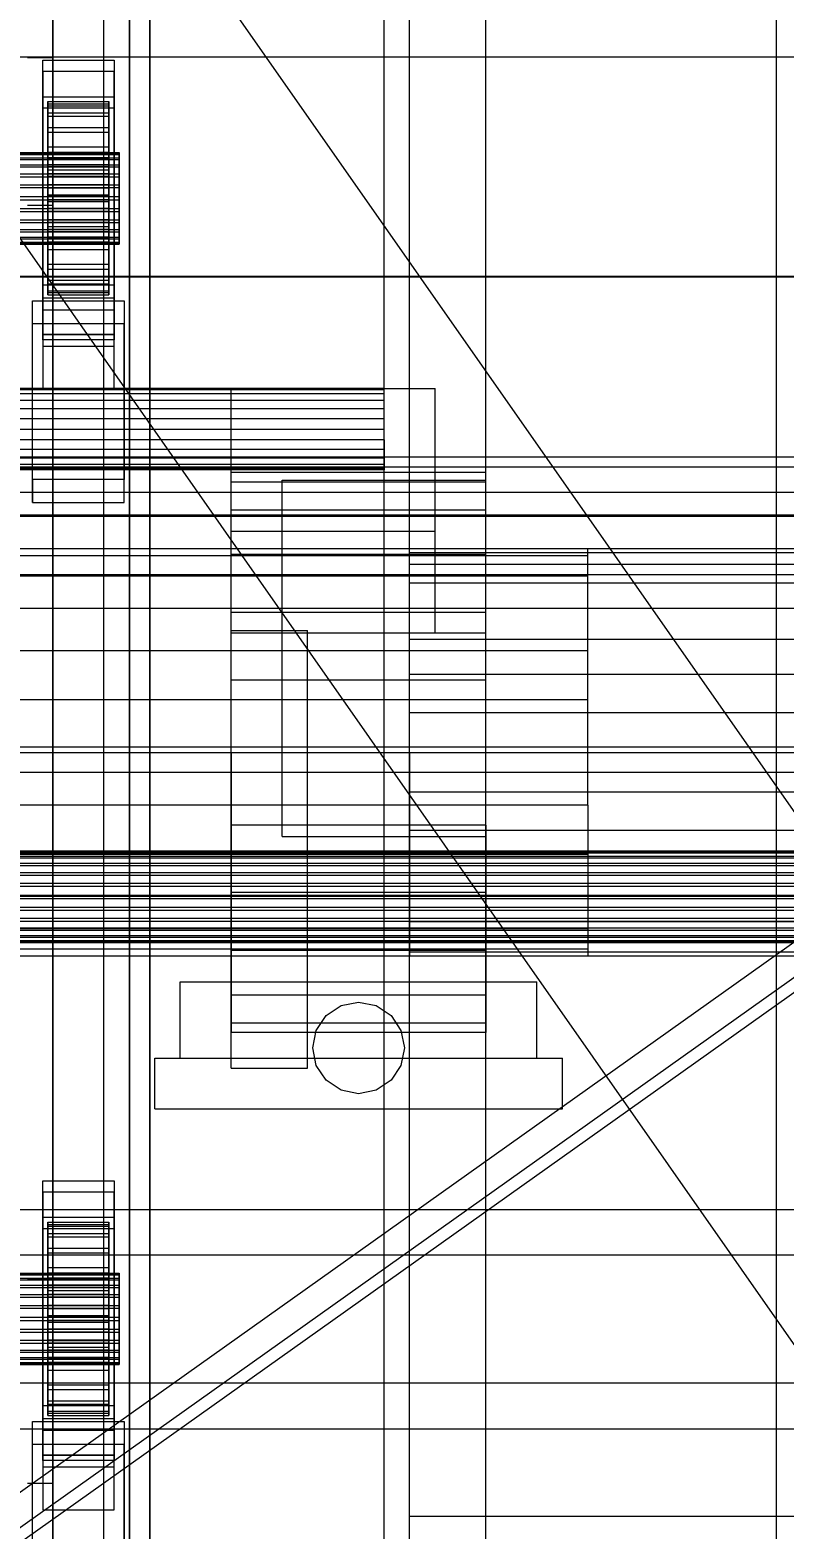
# Model space of a CAD drawing. Header units: millimetres. Extents: x -1970 to 59977, y -50268 to 6837.
# Drawn here: x 1250.5 to 1398.5, y -33946 to -33651.6 of the extents above; entities that cross this region are included whole.
import ezdxf

# ---------------------------------------------------------------- set-up
doc = ezdxf.new("R2010")
doc.units = ezdxf.units.MM
for name, color, linetype, lineweight in [('COTAS_O', 1, 'Continuous', 0), ('frontal_C03', 7, 'Continuous', 0), ('frontal_secador', 7, 'Continuous', 0), ('frontal_tolva', 7, 'Continuous', 0)]:
    doc.layers.add(name, color=color, linetype=linetype, lineweight=lineweight)
doc.dimstyles.new('R19_100', dxfattribs={"dimtxt": 250, "dimasz": 150, "dimexe": 150, "dimexo": 80, "dimgap": 100, "dimtad": 1, "dimtih": 1, "dimtoh": 1, "dimdsep": 46, "dimcen": 0.09, "dimadec": 0, "dimazin": 0, "dimtfac": 1, "dimtdec": 4, "dimtofl": 0, "dimtmove": 0, "dimatfit": 3, "dimfxl": 1, "dimtolj": 1, "dimtzin": 0, "dimarcsym": 0})

# ---------------------------------------------------------------- blocks, each defined once
blk = doc.blocks.new('*D39')
at = {"layer": 'COTAS_O', "color": 0, "lineweight": -2, "transparency": 16777216}
for p, q in [((-1725, -34320), (-1725, -33550)), ((1725, -34320), (1725, -33550)), ((-1575, -33700), (1575, -33700))]:
    blk.add_line(p, q, dxfattribs=at)
at = {"layer": 'COTAS_O', "color": 0, "transparency": 16777216}
for points in [[(-1575, -33675), (-1575, -33725), (-1725, -33700)], [(1575, -33675), (1575, -33725), (1725, -33700)]]:
    blk.add_solid(points, dxfattribs=at)
at = {"layer": 'Defpoints', "color": 0, "transparency": 16777216}
for p in [(1725, -33700), (-1725, -34400), (1725, -34400)]:
    blk.add_point(p, dxfattribs=at)

msp = doc.modelspace()

# ---------------------------------------------------------------- linework, layer by layer
at = {"layer": 'frontal_C03'}
for p, q in [((1270, -32314.944), (1270, -34875.113)), ((1274, -34875.113), (1274, -32314.944)), ((1270, -32318.841), (1270, -34879.011)), ((1270, -35001.792), (1270, -32441.623)), ((1274, -32441.623), (1274, -35001.792)), ((-1500, -33656.859), (1500, -33656.859)), ((1253, -33659.744), (1253, -33657.498)), ((1253, -33657.498), (1267, -33657.498)), ((1253, -33704.272), (1253, -33657.498)), ((1267, -33657.498), (1267, -33659.744)), ((1267, -33657.498), (1267, -33704.272)), ((1267, -33659.744), (1253, -33659.744)), ((1253, -33659.744), (1253, -33706.518)), ((1267, -33706.518), (1267, -33659.744)), ((1253, -33666.93), (1253, -33664.685)), ((1253, -33664.685), (1267, -33664.685)), ((1253, -33711.459), (1253, -33664.685)), ((1267, -33666.93), (1253, -33666.93)), ((1253, -33666.93), (1253, -33713.704)), ((1254, -33675.632), (1254, -33665.639)), ((1254, -33665.639), (1254, -33666.459)), ((1254, -33665.639), (1266, -33665.639)), ((1254, -33666.112), (1254, -33665.639)), ((1254, -33675.857), (1254, -33666.112)), ((1254, -33666.112), (1266, -33666.112)), ((1254, -33667.847), (1254, -33666.112)), ((1254, -33676.021), (1254, -33666.459)), ((1254, -33666.459), (1254, -33668.518)), ((1254, -33666.459), (1266, -33666.459)), ((1266, -33666.459), (1266, -33665.639)), ((1266, -33665.639), (1266, -33675.632)), ((1266, -33665.639), (1266, -33666.112)), ((1266, -33666.112), (1266, -33675.857)), ((1266, -33666.112), (1266, -33667.847)), ((1266, -33668.518), (1266, -33666.459)), ((1266, -33666.459), (1266, -33676.021)), ((1267, -33664.685), (1267, -33666.93)), ((1267, -33664.685), (1267, -33711.459)), ((1267, -33713.704), (1267, -33666.93)), ((1254, -33676.679), (1254, -33667.847)), ((1254, -33667.847), (1266, -33667.847)), ((1254, -33670.726), (1254, -33667.847)), ((1254, -33676.996), (1254, -33668.518)), ((1254, -33668.518), (1254, -33671.674)), ((1254, -33668.518), (1266, -33668.518)), ((1266, -33667.847), (1266, -33676.679)), ((1266, -33667.847), (1266, -33670.726)), ((1266, -33671.674), (1266, -33668.518)), ((1266, -33668.518), (1266, -33676.996)), ((1254, -33678.042), (1254, -33670.726)), ((1254, -33670.726), (1266, -33670.726)), ((1254, -33674.552), (1254, -33670.726)), ((1254, -33678.491), (1254, -33671.674)), ((1254, -33671.674), (1254, -33675.713)), ((1254, -33671.674), (1266, -33671.674)), ((1266, -33670.726), (1266, -33678.042)), ((1266, -33670.726), (1266, -33674.552)), ((1266, -33675.713), (1266, -33671.674)), ((1266, -33671.674), (1266, -33678.491)), ((-1268, -33675.632), (1268, -33675.632)), ((1254, -33679.855), (1254, -33674.552)), ((1254, -33674.552), (1266, -33674.552)), ((1254, -33679.065), (1254, -33674.552)), ((1254, -33676.021), (1254, -33675.632)), ((1266, -33675.632), (1254, -33675.632)), ((1254, -33675.632), (1254, -33675.857)), ((1254, -33680.405), (1254, -33675.713)), ((1254, -33675.713), (1254, -33680.36)), ((1254, -33675.713), (1266, -33675.713)), ((1266, -33674.552), (1266, -33679.855)), ((1266, -33674.552), (1266, -33679.065)), ((1266, -33675.632), (1266, -33676.021)), ((1266, -33675.857), (1266, -33675.632)), ((1266, -33680.36), (1266, -33675.713)), ((1266, -33675.713), (1266, -33680.405)), ((1268, -33676.021), (1268, -33675.632)), ((1268, -33675.632), (1268, -33675.857)), ((-1268, -33675.857), (1268, -33675.857)), ((-1268, -33676.021), (1268, -33676.021)), ((-1268, -33676.679), (1268, -33676.679)), ((-1268, -33676.996), (1268, -33676.996)), ((-1268, -33678.042), (1268, -33678.042)), ((-1268, -33678.491), (1268, -33678.491)), ((1266, -33675.857), (1254, -33675.857)), ((1254, -33675.857), (1254, -33676.679)), ((1254, -33676.996), (1254, -33676.021)), ((1266, -33676.021), (1254, -33676.021)), ((1266, -33676.679), (1254, -33676.679)), ((1254, -33676.679), (1254, -33678.042)), ((1254, -33678.491), (1254, -33676.996)), ((1266, -33676.996), (1254, -33676.996)), ((1266, -33678.042), (1254, -33678.042)), ((1254, -33678.042), (1254, -33679.855)), ((1254, -33680.405), (1254, -33678.491)), ((1266, -33678.491), (1254, -33678.491)), ((1266, -33676.679), (1266, -33675.857)), ((1266, -33676.021), (1266, -33676.996)), ((1266, -33678.042), (1266, -33676.679)), ((1266, -33676.996), (1266, -33678.491)), ((1266, -33679.855), (1266, -33678.042)), ((1266, -33678.491), (1266, -33680.405)), ((1268, -33675.857), (1268, -33676.679)), ((1268, -33676.996), (1268, -33676.021)), ((1268, -33676.679), (1268, -33678.042)), ((1268, -33678.491), (1268, -33676.996)), ((1268, -33678.042), (1268, -33679.855)), ((1268, -33680.405), (1268, -33678.491)), ((-1268, -33679.855), (1268, -33679.855)), ((-1268, -33680.405), (1268, -33680.405)), ((1254, -33681.992), (1254, -33679.065)), ((1254, -33679.065), (1266, -33679.065)), ((1254, -33683.956), (1254, -33679.065)), ((1266, -33679.855), (1254, -33679.855)), ((1254, -33679.855), (1254, -33681.992)), ((1254, -33680.36), (1254, -33682.606)), ((1266, -33680.36), (1254, -33680.36)), ((1254, -33680.36), (1254, -33685.297)), ((1254, -33682.606), (1254, -33680.405)), ((1266, -33680.405), (1254, -33680.405)), ((1266, -33679.065), (1266, -33681.992)), ((1266, -33679.065), (1266, -33683.956)), ((1266, -33681.992), (1266, -33679.855)), ((1266, -33682.606), (1266, -33680.36)), ((1266, -33685.297), (1266, -33680.36)), ((1266, -33680.405), (1266, -33682.606)), ((1268, -33679.855), (1268, -33681.992)), ((1268, -33682.606), (1268, -33680.405)), ((-1268, -33681.992), (1268, -33681.992)), ((1268, -33682.606), (-1268, -33682.606)), ((-1268, -33684.309), (1268, -33684.309)), ((1266, -33681.992), (1254, -33681.992)), ((1254, -33681.992), (1254, -33684.309)), ((1254, -33682.606), (1266, -33682.606)), ((1254, -33684.944), (1254, -33682.606)), ((1254, -33684.309), (1254, -33683.956)), ((1254, -33683.956), (1266, -33683.956)), ((1254, -33688.894), (1254, -33683.956)), ((1266, -33684.309), (1254, -33684.309)), ((1254, -33684.309), (1254, -33686.648)), ((1266, -33684.309), (1266, -33681.992)), ((1266, -33682.606), (1266, -33684.944)), ((1266, -33683.956), (1266, -33684.309)), ((1266, -33683.956), (1266, -33688.894)), ((1266, -33686.648), (1266, -33684.309)), ((1268, -33681.992), (1268, -33684.309)), ((1268, -33684.944), (1268, -33682.606)), ((1268, -33684.309), (1268, -33686.648)), ((-1268, -33684.944), (1268, -33684.944)), ((-1268, -33686.648), (1268, -33686.648)), ((-1268, -33687.261), (1268, -33687.261)), ((1254, -33687.261), (1254, -33684.944)), ((1254, -33684.944), (1254, -33685.297)), ((1266, -33684.944), (1254, -33684.944)), ((1254, -33685.297), (1254, -33690.189)), ((1254, -33685.297), (1266, -33685.297)), ((1254, -33686.648), (1254, -33688.894)), ((1266, -33686.648), (1254, -33686.648)), ((1254, -33686.648), (1254, -33688.849)), ((1254, -33689.399), (1254, -33687.261)), ((1254, -33687.261), (1254, -33690.189)), ((1266, -33687.261), (1254, -33687.261)), ((1266, -33685.297), (1266, -33684.944)), ((1266, -33684.944), (1266, -33687.261)), ((1266, -33690.189), (1266, -33685.297)), ((1266, -33688.894), (1266, -33686.648)), ((1266, -33688.849), (1266, -33686.648)), ((1266, -33690.189), (1266, -33687.261)), ((1266, -33687.261), (1266, -33689.399)), ((1268, -33687.261), (1268, -33684.944)), ((1268, -33686.648), (1268, -33688.849)), ((1268, -33689.399), (1268, -33687.261)), ((-1268, -33688.849), (1268, -33688.849)), ((-1268, -33689.399), (1268, -33689.399)), ((1254, -33688.849), (1254, -33693.54)), ((1266, -33688.849), (1254, -33688.849)), ((1254, -33688.849), (1254, -33690.762)), ((1254, -33688.894), (1266, -33688.894)), ((1254, -33693.54), (1254, -33688.894)), ((1254, -33691.211), (1254, -33689.399)), ((1254, -33689.399), (1254, -33694.701)), ((1266, -33689.399), (1254, -33689.399)), ((1254, -33690.189), (1254, -33694.701)), ((1254, -33690.189), (1266, -33690.189)), ((1266, -33693.54), (1266, -33688.849)), ((1266, -33690.762), (1266, -33688.849)), ((1266, -33688.894), (1266, -33693.54)), ((1266, -33694.701), (1266, -33689.399)), ((1266, -33689.399), (1266, -33691.211)), ((1266, -33694.701), (1266, -33690.189)), ((1268, -33688.849), (1268, -33690.762)), ((1268, -33691.211), (1268, -33689.399)), ((-1268, -33690.762), (1268, -33690.762)), ((-1268, -33691.211), (1268, -33691.211)), ((-1268, -33692.257), (1268, -33692.257)), ((-1268, -33692.575), (1268, -33692.575)), ((-1268, -33693.233), (1268, -33693.233)), ((-1268, -33693.397), (1268, -33693.397)), ((1254, -33690.762), (1254, -33697.579)), ((1266, -33690.762), (1254, -33690.762)), ((1254, -33690.762), (1254, -33692.257)), ((1254, -33692.575), (1254, -33691.211)), ((1254, -33691.211), (1254, -33698.527)), ((1266, -33691.211), (1254, -33691.211)), ((1254, -33692.257), (1254, -33700.736)), ((1266, -33692.257), (1254, -33692.257)), ((1254, -33692.257), (1254, -33693.233)), ((1254, -33693.397), (1254, -33692.575)), ((1254, -33692.575), (1254, -33701.406)), ((1266, -33692.575), (1254, -33692.575)), ((1254, -33693.233), (1254, -33702.794)), ((1266, -33693.233), (1254, -33693.233)), ((1254, -33693.233), (1254, -33693.621)), ((1254, -33693.621), (1254, -33693.397)), ((1254, -33693.397), (1254, -33703.141)), ((1266, -33693.397), (1254, -33693.397)), ((1266, -33697.579), (1266, -33690.762)), ((1266, -33692.257), (1266, -33690.762)), ((1266, -33698.527), (1266, -33691.211)), ((1266, -33691.211), (1266, -33692.575)), ((1266, -33700.736), (1266, -33692.257)), ((1266, -33693.233), (1266, -33692.257)), ((1266, -33701.406), (1266, -33692.575)), ((1266, -33692.575), (1266, -33693.397)), ((1266, -33702.794), (1266, -33693.233)), ((1266, -33693.621), (1266, -33693.233)), ((1266, -33703.141), (1266, -33693.397)), ((1266, -33693.397), (1266, -33693.621)), ((1268, -33690.762), (1268, -33692.257)), ((1268, -33692.575), (1268, -33691.211)), ((1268, -33692.257), (1268, -33693.233)), ((1268, -33693.397), (1268, -33692.575)), ((1268, -33693.233), (1268, -33693.621)), ((1268, -33693.621), (1268, -33693.397)), ((-1268, -33693.621), (1268, -33693.621)), ((1254, -33693.54), (1266, -33693.54)), ((1254, -33697.579), (1254, -33693.54)), ((1254, -33693.621), (1254, -33703.615)), ((1266, -33693.621), (1254, -33693.621)), ((1254, -33694.701), (1254, -33698.527)), ((1254, -33694.701), (1266, -33694.701)), ((1266, -33693.54), (1266, -33697.579)), ((1266, -33703.615), (1266, -33693.621)), ((1266, -33698.527), (1266, -33694.701)), ((1254, -33697.579), (1266, -33697.579)), ((1254, -33700.736), (1254, -33697.579)), ((1254, -33698.527), (1254, -33701.406)), ((1254, -33698.527), (1266, -33698.527)), ((1266, -33697.579), (1266, -33700.736)), ((1266, -33701.406), (1266, -33698.527)), ((1253, -33712.429), (1253, -33701.649)), ((1253, -33701.649), (1267, -33701.649)), ((1253, -33711.394), (1253, -33701.649)), ((1254, -33700.736), (1266, -33700.736)), ((1254, -33702.794), (1254, -33700.736)), ((1254, -33701.406), (1254, -33703.141)), ((1254, -33701.406), (1266, -33701.406)), ((1266, -33700.736), (1266, -33702.794)), ((1266, -33703.141), (1266, -33701.406)), ((1267, -33701.649), (1267, -33712.429)), ((1267, -33701.649), (1267, -33711.394)), ((1251, -33709.285), (1251, -33704.794)), ((1251, -33704.794), (1269, -33704.794)), ((1251, -33739.874), (1251, -33704.794)), ((1267, -33704.272), (1253, -33704.272)), ((1253, -33704.272), (1253, -33706.518)), ((1254, -33702.794), (1266, -33702.794)), ((1254, -33703.615), (1254, -33702.794)), ((1254, -33703.141), (1254, -33703.615)), ((1254, -33703.141), (1266, -33703.141)), ((1254, -33703.615), (1266, -33703.615)), ((1266, -33702.794), (1266, -33703.615)), ((1266, -33703.615), (1266, -33703.141)), ((1267, -33706.518), (1267, -33704.272)), ((1269, -33704.794), (1269, -33709.285)), ((1269, -33704.794), (1269, -33739.874)), ((1253, -33706.518), (1267, -33706.518)), ((1269, -33709.285), (1251, -33709.285)), ((1251, -33744.365), (1251, -33709.285)), ((1269, -33744.365), (1269, -33709.285)), ((1267, -33711.394), (1253, -33711.394)), ((1253, -33711.394), (1253, -33722.174)), ((1267, -33711.459), (1253, -33711.459)), ((1253, -33711.459), (1253, -33713.704)), ((1267, -33712.429), (1253, -33712.429)), ((1253, -33712.429), (1253, -33722.174)), ((1253, -33713.704), (1267, -33713.704)), ((1267, -33722.174), (1267, -33711.394)), ((1267, -33713.704), (1267, -33711.459)), ((1267, -33722.174), (1267, -33712.429)), ((1253, -33722.174), (1267, -33722.174)), ((1530, -33737.417), (-1530, -33737.417)), ((-1500, -33735.441), (1500, -33735.441)), ((1269, -33739.874), (1251, -33739.874)), ((1251, -33739.874), (1251, -33744.365)), ((1269, -33744.365), (1269, -33739.874)), ((1530, -33742.417), (-1530, -33742.417)), ((1251, -33744.365), (1269, -33744.365)), ((1500, -33746.85), (-1500, -33746.85)), ((1500, -33747.135), (-1500, -33747.135)), ((-1500, -33758.543), (1500, -33758.543)), ((1530, -33792.417), (-1530, -33792.417)), ((1530, -33797.417), (-1530, -33797.417)), ((-1500, -33812.82), (1500, -33812.82)), ((-1500, -33813.045), (1500, -33813.045)), ((-1500, -33813.209), (1500, -33813.209)), ((-1500, -33813.867), (1500, -33813.867)), ((-1500, -33814.184), (1500, -33814.184)), ((-1500, -33815.23), (1500, -33815.23)), ((-1500, -33815.679), (1500, -33815.679)), ((-1500, -33817.043), (1500, -33817.043)), ((-1500, -33817.593), (1500, -33817.593)), ((-1500, -33819.18), (1500, -33819.18)), ((1500, -33819.794), (-1500, -33819.794)), ((-1500, -33821.497), (1500, -33821.497)), ((-1500, -33822.132), (1500, -33822.132)), ((-1500, -33823.836), (1500, -33823.836)), ((-1500, -33824.45), (1500, -33824.45)), ((-1500, -33826.037), (1500, -33826.037)), ((-1500, -33826.587), (1500, -33826.587)), ((-1500, -33827.95), (1500, -33827.95)), ((-1500, -33828.399), (1500, -33828.399)), ((-1500, -33829.445), (1500, -33829.445)), ((-1500, -33829.763), (1500, -33829.763)), ((-1500, -33830.421), (1500, -33830.421)), ((-1500, -33830.585), (1500, -33830.585)), ((-1500, -33830.809), (1500, -33830.809)), ((1253, -33879.829), (1253, -33877.583)), ((1253, -33877.583), (1267, -33877.583)), ((1253, -33924.357), (1253, -33877.583)), ((1267, -33877.583), (1267, -33879.829)), ((1267, -33877.583), (1267, -33924.357)), ((1267, -33879.829), (1253, -33879.829)), ((1253, -33879.829), (1253, -33926.603)), ((1267, -33926.603), (1267, -33879.829)), ((-1500, -33883.261), (1500, -33883.261)), ((1253, -33887.015), (1253, -33884.769)), ((1253, -33884.769), (1267, -33884.769)), ((1253, -33931.543), (1253, -33884.769)), ((1267, -33884.769), (1267, -33887.015)), ((1267, -33884.769), (1267, -33931.543)), ((1267, -33887.015), (1253, -33887.015)), ((1253, -33887.015), (1253, -33933.789)), ((1254, -33895.717), (1254, -33885.723)), ((1254, -33885.723), (1254, -33886.544)), ((1254, -33885.723), (1266, -33885.723)), ((1254, -33886.197), (1254, -33885.723)), ((1254, -33895.941), (1254, -33886.197)), ((1254, -33886.197), (1266, -33886.197)), ((1254, -33887.932), (1254, -33886.197)), ((1254, -33896.106), (1254, -33886.544)), ((1254, -33886.544), (1254, -33888.602)), ((1254, -33886.544), (1266, -33886.544)), ((1266, -33886.544), (1266, -33885.723)), ((1266, -33885.723), (1266, -33895.717)), ((1266, -33885.723), (1266, -33886.197)), ((1266, -33886.197), (1266, -33895.941)), ((1266, -33886.197), (1266, -33887.932)), ((1266, -33888.602), (1266, -33886.544)), ((1266, -33886.544), (1266, -33896.106)), ((1267, -33933.789), (1267, -33887.015)), ((1254, -33896.763), (1254, -33887.932)), ((1254, -33887.932), (1266, -33887.932)), ((1254, -33890.811), (1254, -33887.932)), ((1254, -33897.081), (1254, -33888.602)), ((1254, -33888.602), (1254, -33891.759)), ((1254, -33888.602), (1266, -33888.602)), ((1266, -33887.932), (1266, -33896.763)), ((1266, -33887.932), (1266, -33890.811)), ((1266, -33891.759), (1266, -33888.602)), ((1266, -33888.602), (1266, -33897.081)), ((1500, -33892.245), (-1500, -33892.245)), ((1254, -33898.127), (1254, -33890.811)), ((1254, -33890.811), (1266, -33890.811)), ((1254, -33894.637), (1254, -33890.811)), ((1254, -33898.576), (1254, -33891.759)), ((1254, -33891.759), (1254, -33895.798)), ((1254, -33891.759), (1266, -33891.759)), ((1266, -33890.811), (1266, -33898.127)), ((1266, -33890.811), (1266, -33894.637)), ((1266, -33895.798), (1266, -33891.759)), ((1266, -33891.759), (1266, -33898.576)), ((-1268, -33895.717), (1268, -33895.717)), ((-1268, -33895.941), (1268, -33895.941)), ((-1268, -33896.106), (1268, -33896.106)), ((1254, -33899.939), (1254, -33894.637)), ((1254, -33894.637), (1266, -33894.637)), ((1254, -33899.149), (1254, -33894.637)), ((1254, -33896.106), (1254, -33895.717)), ((1266, -33895.717), (1254, -33895.717)), ((1254, -33895.717), (1254, -33895.941)), ((1254, -33900.489), (1254, -33895.798)), ((1254, -33895.798), (1254, -33900.445)), ((1254, -33895.798), (1266, -33895.798)), ((1266, -33895.941), (1254, -33895.941)), ((1254, -33895.941), (1254, -33896.763)), ((1254, -33897.081), (1254, -33896.106)), ((1266, -33896.106), (1254, -33896.106)), ((1266, -33894.637), (1266, -33899.939)), ((1266, -33894.637), (1266, -33899.149)), ((1266, -33895.717), (1266, -33896.106)), ((1266, -33895.941), (1266, -33895.717)), ((1266, -33900.445), (1266, -33895.798)), ((1266, -33895.798), (1266, -33900.489)), ((1266, -33896.763), (1266, -33895.941)), ((1266, -33896.106), (1266, -33897.081)), ((1268, -33896.106), (1268, -33895.717)), ((1268, -33895.717), (1268, -33895.941)), ((1268, -33895.941), (1268, -33896.763)), ((1268, -33897.081), (1268, -33896.106)), ((-1268, -33896.763), (1268, -33896.763)), ((-1268, -33897.081), (1268, -33897.081)), ((-1268, -33898.127), (1268, -33898.127)), ((-1268, -33898.576), (1268, -33898.576)), ((1266, -33896.763), (1254, -33896.763)), ((1254, -33896.763), (1254, -33898.127)), ((1254, -33898.576), (1254, -33897.081)), ((1266, -33897.081), (1254, -33897.081)), ((1266, -33898.127), (1254, -33898.127)), ((1254, -33898.127), (1254, -33899.939)), ((1254, -33900.489), (1254, -33898.576)), ((1266, -33898.576), (1254, -33898.576)), ((1254, -33902.077), (1254, -33899.149)), ((1254, -33899.149), (1266, -33899.149)), ((1254, -33904.041), (1254, -33899.149)), ((1266, -33898.127), (1266, -33896.763)), ((1266, -33897.081), (1266, -33898.576)), ((1266, -33899.939), (1266, -33898.127)), ((1266, -33898.576), (1266, -33900.489)), ((1266, -33899.149), (1266, -33902.077)), ((1266, -33899.149), (1266, -33904.041)), ((1268, -33896.763), (1268, -33898.127)), ((1268, -33898.576), (1268, -33897.081)), ((1268, -33898.127), (1268, -33899.939)), ((1268, -33900.489), (1268, -33898.576)), ((-1268, -33899.939), (1268, -33899.939)), ((-1268, -33900.489), (1268, -33900.489)), ((-1268, -33902.077), (1268, -33902.077)), ((1266, -33899.939), (1254, -33899.939)), ((1254, -33899.939), (1254, -33902.077)), ((1254, -33900.445), (1254, -33902.69)), ((1266, -33900.445), (1254, -33900.445)), ((1254, -33900.445), (1254, -33905.382)), ((1254, -33902.69), (1254, -33900.489)), ((1266, -33900.489), (1254, -33900.489)), ((1266, -33902.077), (1254, -33902.077)), ((1254, -33902.077), (1254, -33904.394)), ((1266, -33902.077), (1266, -33899.939)), ((1266, -33902.69), (1266, -33900.445)), ((1266, -33905.382), (1266, -33900.445)), ((1266, -33900.489), (1266, -33902.69)), ((1266, -33904.394), (1266, -33902.077)), ((1268, -33899.939), (1268, -33902.077)), ((1268, -33902.69), (1268, -33900.489)), ((1268, -33902.077), (1268, -33904.394)), ((1268, -33902.69), (-1268, -33902.69)), ((-1268, -33904.394), (1268, -33904.394)), ((-1268, -33905.029), (1268, -33905.029)), ((1254, -33902.69), (1266, -33902.69)), ((1254, -33905.029), (1254, -33902.69)), ((1254, -33904.394), (1254, -33904.041)), ((1254, -33904.041), (1266, -33904.041)), ((1254, -33908.978), (1254, -33904.041)), ((1266, -33904.394), (1254, -33904.394)), ((1254, -33904.394), (1254, -33906.733)), ((1254, -33907.346), (1254, -33905.029)), ((1254, -33905.029), (1254, -33905.382)), ((1266, -33905.029), (1254, -33905.029)), ((1254, -33905.382), (1254, -33910.274)), ((1254, -33905.382), (1266, -33905.382)), ((1266, -33902.69), (1266, -33905.029)), ((1266, -33904.041), (1266, -33904.394)), ((1266, -33904.041), (1266, -33908.978)), ((1266, -33906.733), (1266, -33904.394)), ((1266, -33905.382), (1266, -33905.029)), ((1266, -33905.029), (1266, -33907.346)), ((1266, -33910.274), (1266, -33905.382)), ((1268, -33905.029), (1268, -33902.69)), ((1268, -33904.394), (1268, -33906.733)), ((1268, -33907.346), (1268, -33905.029)), ((-1268, -33906.733), (1268, -33906.733)), ((-1268, -33907.346), (1268, -33907.346)), ((1254, -33906.733), (1254, -33908.978)), ((1266, -33906.733), (1254, -33906.733)), ((1254, -33906.733), (1254, -33908.934)), ((1254, -33909.484), (1254, -33907.346)), ((1254, -33907.346), (1254, -33910.274)), ((1266, -33907.346), (1254, -33907.346)), ((1266, -33908.978), (1266, -33906.733)), ((1266, -33908.934), (1266, -33906.733)), ((1266, -33910.274), (1266, -33907.346)), ((1266, -33907.346), (1266, -33909.484)), ((1268, -33906.733), (1268, -33908.934)), ((1268, -33909.484), (1268, -33907.346)), ((-1268, -33908.934), (1268, -33908.934)), ((-1268, -33909.484), (1268, -33909.484)), ((-1268, -33910.847), (1268, -33910.847)), ((-1268, -33911.296), (1268, -33911.296)), ((1254, -33908.934), (1254, -33913.625)), ((1266, -33908.934), (1254, -33908.934)), ((1254, -33908.934), (1254, -33910.847)), ((1254, -33908.978), (1266, -33908.978)), ((1254, -33913.625), (1254, -33908.978)), ((1254, -33911.296), (1254, -33909.484)), ((1254, -33909.484), (1254, -33914.786)), ((1266, -33909.484), (1254, -33909.484)), ((1254, -33910.274), (1254, -33914.786)), ((1254, -33910.274), (1266, -33910.274)), ((1254, -33910.847), (1254, -33917.664)), ((1266, -33910.847), (1254, -33910.847)), ((1254, -33910.847), (1254, -33912.342)), ((1254, -33912.66), (1254, -33911.296)), ((1254, -33911.296), (1254, -33918.612)), ((1266, -33911.296), (1254, -33911.296)), ((1266, -33913.625), (1266, -33908.934)), ((1266, -33910.847), (1266, -33908.934)), ((1266, -33908.978), (1266, -33913.625)), ((1266, -33914.786), (1266, -33909.484)), ((1266, -33909.484), (1266, -33911.296)), ((1266, -33914.786), (1266, -33910.274)), ((1266, -33917.664), (1266, -33910.847)), ((1266, -33912.342), (1266, -33910.847)), ((1266, -33918.612), (1266, -33911.296)), ((1266, -33911.296), (1266, -33912.66)), ((1268, -33908.934), (1268, -33910.847)), ((1268, -33911.296), (1268, -33909.484)), ((1268, -33910.847), (1268, -33912.342)), ((1268, -33912.66), (1268, -33911.296)), ((-1268, -33912.342), (1268, -33912.342)), ((-1268, -33912.66), (1268, -33912.66)), ((-1268, -33913.317), (1268, -33913.317)), ((-1268, -33913.482), (1268, -33913.482)), ((-1268, -33913.706), (1268, -33913.706)), ((1254, -33912.342), (1254, -33920.821)), ((1266, -33912.342), (1254, -33912.342)), ((1254, -33912.342), (1254, -33913.317)), ((1254, -33913.482), (1254, -33912.66)), ((1254, -33912.66), (1254, -33921.491)), ((1266, -33912.66), (1254, -33912.66)), ((1254, -33913.317), (1254, -33922.879)), ((1266, -33913.317), (1254, -33913.317)), ((1254, -33913.317), (1254, -33913.706)), ((1254, -33913.706), (1254, -33913.482)), ((1254, -33913.482), (1254, -33923.226)), ((1266, -33913.482), (1254, -33913.482)), ((1254, -33913.625), (1266, -33913.625)), ((1254, -33917.664), (1254, -33913.625)), ((1254, -33913.706), (1254, -33923.7)), ((1266, -33913.706), (1254, -33913.706)), ((1266, -33920.821), (1266, -33912.342)), ((1266, -33913.317), (1266, -33912.342)), ((1266, -33921.491), (1266, -33912.66)), ((1266, -33912.66), (1266, -33913.482)), ((1266, -33922.879), (1266, -33913.317)), ((1266, -33913.706), (1266, -33913.317)), ((1266, -33923.226), (1266, -33913.482)), ((1266, -33913.482), (1266, -33913.706)), ((1266, -33913.625), (1266, -33917.664)), ((1266, -33923.7), (1266, -33913.706)), ((1268, -33912.342), (1268, -33913.317)), ((1268, -33913.482), (1268, -33912.66)), ((1268, -33913.317), (1268, -33913.706)), ((1268, -33913.706), (1268, -33913.482)), ((1254, -33914.786), (1254, -33918.612)), ((1254, -33914.786), (1266, -33914.786)), ((1266, -33918.612), (1266, -33914.786)), ((1500, -33917.367), (-1500, -33917.367)), ((1254, -33917.664), (1266, -33917.664)), ((1254, -33920.821), (1254, -33917.664)), ((1254, -33918.612), (1254, -33921.491)), ((1254, -33918.612), (1266, -33918.612)), ((1266, -33917.664), (1266, -33920.821)), ((1266, -33921.491), (1266, -33918.612)), ((1253, -33932.514), (1253, -33921.734)), ((1253, -33921.734), (1267, -33921.734)), ((1253, -33931.479), (1253, -33921.734)), ((1254, -33920.821), (1266, -33920.821)), ((1254, -33922.879), (1254, -33920.821)), ((1254, -33921.491), (1254, -33923.226)), ((1254, -33921.491), (1266, -33921.491)), ((1254, -33922.879), (1266, -33922.879)), ((1254, -33923.7), (1254, -33922.879)), ((1266, -33920.821), (1266, -33922.879)), ((1266, -33923.226), (1266, -33921.491)), ((1266, -33922.879), (1266, -33923.7)), ((1267, -33921.734), (1267, -33932.514)), ((1267, -33921.734), (1267, -33931.479)), ((1251, -33929.37), (1251, -33924.878)), ((1251, -33924.878), (1269, -33924.878)), ((1251, -33959.959), (1251, -33924.878)), ((1267, -33924.357), (1253, -33924.357)), ((1253, -33924.357), (1253, -33926.603)), ((1254, -33923.226), (1254, -33923.7)), ((1254, -33923.226), (1266, -33923.226)), ((1254, -33923.7), (1266, -33923.7)), ((1266, -33923.7), (1266, -33923.226)), ((1267, -33926.603), (1267, -33924.357)), ((1269, -33924.878), (1269, -33929.37)), ((1269, -33924.878), (1269, -33959.959)), ((-1500, -33926.351), (1500, -33926.351)), ((1253, -33926.603), (1267, -33926.603)), ((1269, -33929.37), (1251, -33929.37)), ((1251, -33964.45), (1251, -33929.37)), ((1267, -33931.479), (1253, -33931.479)), ((1253, -33931.479), (1253, -33942.258)), ((1267, -33931.543), (1253, -33931.543)), ((1253, -33931.543), (1253, -33933.789)), ((1267, -33942.258), (1267, -33931.479)), ((1267, -33933.789), (1267, -33931.543)), ((1269, -33964.45), (1269, -33929.37)), ((1267, -33932.514), (1253, -33932.514)), ((1253, -33932.514), (1253, -33942.258)), ((1253, -33933.789), (1267, -33933.789)), ((1267, -33942.258), (1267, -33932.514)), ((1253, -33942.258), (1267, -33942.258))]:
    msp.add_line(p, q, dxfattribs=at)
at = {"layer": 'frontal_secador'}
for p, q in [((1340, -36000), (1340, -33000)), ((1265, -35980), (1265, -33075)), ((1270, -35980), (1270, -33075)), ((1320, -35980), (1320, -33075)), ((1325, -36000), (1325, -33075)), ((1325, -34600), (1325, -33075)), ((1325, -35980), (1325, -33075)), ((1397, -35940), (1397, -33075)), ((1255, -33686), (1255, -33446)), ((1255, -33617), (1255, -33686)), ((1250, -33657), (1255, -33657)), ((1255, -33657), (1255, -33897)), ((1255, -33726), (1255, -33657)), ((1250, -33686), (1255, -33686)), ((1320, -33722), (-1320, -33722)), ((1320, -33722.273), (-1320, -33722.273)), ((1290, -33722), (1330, -33722)), ((1290, -33750), (1290, -33722)), ((1320, -33722.273), (1320, -33722)), ((1320, -33723.072), (1320, -33722.273)), ((1330, -33750), (1330, -33722)), ((1320, -33723.072), (-1320, -33723.072)), ((1320, -33724.343), (-1320, -33724.343)), ((1320, -33724.343), (1320, -33723.072)), ((1320, -33726), (1320, -33724.343)), ((1320, -33726), (-1320, -33726)), ((1320, -33727.929), (-1320, -33727.929)), ((1255, -33726), (1250, -33726)), ((1255, -33966), (1255, -33726)), ((1320, -33727.929), (1320, -33726)), ((1320, -33730), (1320, -33727.929)), ((-1320, -33730), (1320, -33730)), ((1320, -33732.071), (1320, -33730)), ((1320, -33732.071), (-1320, -33732.071)), ((1320, -33734), (-1320, -33734)), ((1320, -33732.071), (1320, -33734)), ((1320, -33734), (1320, -33735.657)), ((1320, -33735.657), (-1320, -33735.657)), ((1320, -33736.928), (-1320, -33736.928)), ((1320, -33735.657), (1320, -33736.928)), ((1320, -33736.928), (1320, -33737.727)), ((1320, -33737.727), (-1320, -33737.727)), ((1320, -33738), (-1320, -33738)), ((1290, -33740.374), (1290, -33738.5)), ((1340, -33738.5), (1290, -33738.5)), ((1290, -33745.869), (1290, -33740.374)), ((1340, -33740.374), (1290, -33740.374)), ((1300, -33740), (1340, -33740)), ((1300, -33770), (1300, -33740)), ((1320, -33737.727), (1320, -33738)), ((1340, -33740.374), (1340, -33738.5)), ((1340, -33770), (1340, -33740)), ((1340, -33745.869), (1340, -33740.374)), ((1290, -33754.609), (1290, -33745.869)), ((1340, -33745.869), (1290, -33745.869)), ((1340, -33754.609), (1340, -33745.869)), ((1290, -33750), (1330, -33750)), ((1290, -33770), (1290, -33750)), ((1330, -33770), (1330, -33750)), ((1360, -33753.5), (-1360, -33753.5)), ((1360, -33754.863), (-1360, -33754.863)), ((1290, -33766), (1290, -33754.609)), ((1340, -33754.609), (1290, -33754.609)), ((1325, -33754.269), (1325, -33753.5)), ((1480, -33753.5), (1325, -33753.5)), ((1430, -33753.5), (1325, -33753.5)), ((1325, -33756.545), (1325, -33754.269)), ((1480, -33754.269), (1325, -33754.269)), ((1430, -33754.269), (1325, -33754.269)), ((1340, -33766), (1340, -33754.609)), ((1360, -33754.863), (1360, -33753.5)), ((1360, -33758.859), (1360, -33754.863)), ((1325, -33760.241), (1325, -33756.545)), ((1480, -33756.545), (1325, -33756.545)), ((1430, -33756.545), (1325, -33756.545)), ((1360, -33758.859), (-1360, -33758.859)), ((1325, -33765.216), (1325, -33760.241)), ((1480, -33760.241), (1325, -33760.241)), ((1430, -33760.241), (1325, -33760.241)), ((1360, -33765.216), (1360, -33758.859)), ((1360, -33765.216), (-1360, -33765.216)), ((1290, -33779.265), (1290, -33766)), ((1340, -33766), (1290, -33766)), ((1325, -33771.277), (1325, -33765.216)), ((1480, -33765.216), (1325, -33765.216)), ((1430, -33765.216), (1325, -33765.216)), ((1340, -33779.265), (1340, -33766)), ((1360, -33773.5), (1360, -33765.216)), ((1290, -33769.5), (1305, -33769.5)), ((1290, -33855.5), (1290, -33769.5)), ((1305, -33855.5), (1305, -33769.5)), ((1290, -33770), (1330, -33770)), ((1300, -33770), (1340, -33770)), ((1300, -33810), (1300, -33770)), ((1325, -33778.193), (1325, -33771.277)), ((1480, -33771.277), (1325, -33771.277)), ((1430, -33771.277), (1325, -33771.277)), ((1340, -33810), (1340, -33770)), ((1360, -33773.5), (-1360, -33773.5)), ((1360, -33783.147), (1360, -33773.5)), ((1325, -33785.696), (1325, -33778.193)), ((1480, -33778.193), (1325, -33778.193)), ((1430, -33778.193), (1325, -33778.193)), ((1290, -33793.5), (1290, -33779.265)), ((1340, -33779.265), (1290, -33779.265)), ((1340, -33793.5), (1340, -33779.265)), ((1360, -33783.147), (-1360, -33783.147)), ((1360, -33793.5), (1360, -33783.147)), ((1325, -33793.5), (1325, -33785.696)), ((1480, -33785.696), (1325, -33785.696)), ((1430, -33785.696), (1325, -33785.696)), ((-1360, -33793.5), (1360, -33793.5)), ((1290, -33793.5), (1290, -33807.735)), ((1290, -33793.5), (1340, -33793.5)), ((1325, -33793.5), (1325, -33801.304)), ((1325, -33793.5), (1480, -33793.5)), ((1325, -33793.5), (1430, -33793.5)), ((1340, -33807.735), (1340, -33793.5)), ((1360, -33803.853), (1360, -33793.5)), ((1325, -33801.304), (1325, -33808.807)), ((1480, -33801.304), (1325, -33801.304)), ((1430, -33801.304), (1325, -33801.304)), ((1360, -33803.853), (-1360, -33803.853)), ((1360, -33803.853), (1360, -33813.5)), ((1290, -33807.735), (1290, -33821)), ((1340, -33807.735), (1290, -33807.735)), ((1340, -33807.735), (1340, -33821)), ((1300, -33810), (1340, -33810)), ((1325, -33808.807), (1325, -33815.723)), ((1480, -33808.807), (1325, -33808.807)), ((1430, -33808.807), (1325, -33808.807)), ((1360, -33813.5), (-1360, -33813.5)), ((1360, -33813.5), (1360, -33821.784)), ((1325, -33815.723), (1325, -33821.784)), ((1480, -33815.723), (1325, -33815.723)), ((1430, -33815.723), (1325, -33815.723)), ((1360, -33821.784), (-1360, -33821.784)), ((1290, -33821), (1290, -33832.391)), ((1340, -33821), (1290, -33821)), ((1325, -33821.784), (1325, -33826.759)), ((1480, -33821.784), (1325, -33821.784)), ((1430, -33821.784), (1325, -33821.784)), ((1340, -33821), (1340, -33832.391)), ((1360, -33821.784), (1360, -33828.141)), ((1360, -33828.141), (-1360, -33828.141)), ((1325, -33826.759), (1325, -33830.455)), ((1480, -33826.759), (1325, -33826.759)), ((1430, -33826.759), (1325, -33826.759)), ((1360, -33828.141), (1360, -33832.137)), ((1325, -33830.455), (1325, -33832.731)), ((1480, -33830.455), (1325, -33830.455)), ((1430, -33830.455), (1325, -33830.455)), ((1360, -33832.137), (-1360, -33832.137)), ((1360, -33833.5), (-1360, -33833.5)), ((1290, -33832.391), (1290, -33841.131)), ((1340, -33832.391), (1290, -33832.391)), ((1325, -33832.731), (1325, -33833.5)), ((1480, -33832.731), (1325, -33832.731)), ((1430, -33832.731), (1325, -33832.731)), ((1480, -33833.5), (1325, -33833.5)), ((1430, -33833.5), (1325, -33833.5)), ((1340, -33832.391), (1340, -33841.131)), ((1360, -33832.137), (1360, -33833.5)), ((1280, -33838.5), (1350, -33838.5)), ((1280, -33853.5), (1280, -33838.5)), ((1350, -33853.5), (1350, -33838.5)), ((1290, -33841.131), (1290, -33846.626)), ((1340, -33841.131), (1290, -33841.131)), ((1308.636, -33845.136), (1311.556, -33843.185)), ((1311.556, -33843.185), (1315, -33842.5)), ((1315, -33842.5), (1318.444, -33843.185)), ((1318.444, -33843.185), (1321.364, -33845.136)), ((1340, -33841.131), (1340, -33846.626)), ((1306.685, -33848.056), (1308.636, -33845.136)), ((1321.364, -33845.136), (1323.315, -33848.056)), ((1290, -33846.626), (1290, -33848.5)), ((1340, -33846.626), (1290, -33846.626)), ((1340, -33848.5), (1290, -33848.5)), ((1306, -33851.5), (1306.685, -33848.056)), ((1323.315, -33848.056), (1324, -33851.5)), ((1340, -33846.626), (1340, -33848.5)), ((1306.685, -33854.944), (1306, -33851.5)), ((1324, -33851.5), (1323.315, -33854.944)), ((1275, -33853.5), (1355, -33853.5)), ((1275, -33863.5), (1275, -33853.5)), ((1280, -33853.5), (1350, -33853.5)), ((1308.636, -33857.864), (1306.685, -33854.944)), ((1323.315, -33854.944), (1321.364, -33857.864)), ((1355, -33863.5), (1355, -33853.5)), ((1290, -33855.5), (1305, -33855.5)), ((1311.556, -33859.815), (1308.636, -33857.864)), ((1321.364, -33857.864), (1318.444, -33859.815)), ((1315, -33860.5), (1311.556, -33859.815)), ((1318.444, -33859.815), (1315, -33860.5)), ((1275, -33863.5), (1355, -33863.5)), ((1250, -33897), (1255, -33897)), ((1255, -33897), (1255, -33966)), ((1250, -33937), (1255, -33937)), ((1255, -33937), (1255, -34177)), ((1255, -34006), (1255, -33937)), ((1325, -33943.5), (2125, -33943.5)), ((1325, -33948.5), (1325, -33943.5))]:
    msp.add_line(p, q, dxfattribs=at)
at = {"layer": 'frontal_tolva'}
for p, q in [((1769.584, -34332.806), (722.584, -32835.806)), ((1720.416, -34367.194), (673.416, -32870.194)), ((1725, -33600), (600, -34400)), ((600, -34406.849), (1725, -33606.849)), ((604.636, -34406.52), (1729.636, -33606.52))]:
    msp.add_line(p, q, dxfattribs=at)

# ---------------------------------------------------------------- dimensions: what is measured, and where the dimension line sits
at = {"layer": 'COTAS_O'}
dim = msp.add_aligned_dim(p1=(-1725, -34400), p2=(1725, -34400), distance=700, text='<> O', dimstyle='R19_100', dxfattribs=at)
dim.commit()
dim.dimension.update_dxf_attribs({"geometry": '*D39', "text_midpoint": (0, -33700)})

doc.saveas('drawing.dxf')
